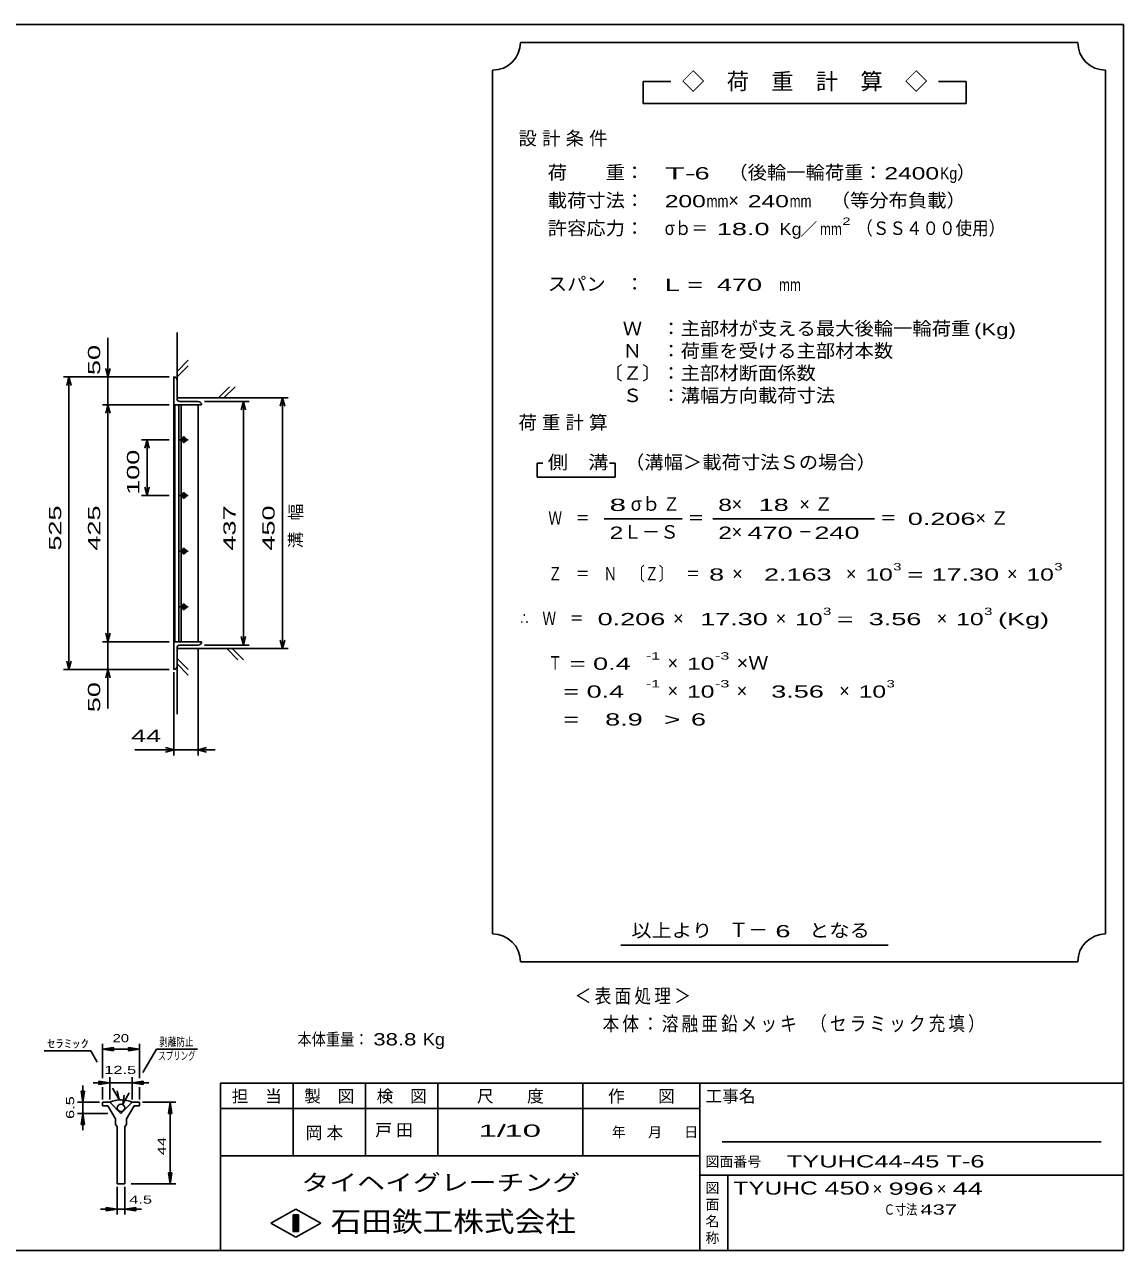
# Model space of a CAD drawing. Units: millimetres, scale not verified. Extents: x -1820 to 1724, y -1285 to 1059.
# Drawn here: x -248 to 1724, y -1141 to 1059 of the extents above; entities that cross this region are included whole.
import ezdxf
from ezdxf.enums import TextEntityAlignment as Align

# ---------------------------------------------------------------- set-up
doc = ezdxf.new("R2010")
doc.units = ezdxf.units.MM
doc.header["$LTSCALE"] = 10
for name, color, linetype, lineweight in [('0_2', 150, 'Continuous', 25), ('16', 3, 'Continuous', 25), ('22', 2, 'Continuous', 25), ('32', 4, 'Continuous', 25)]:
    doc.layers.add(name, color=color, linetype=linetype, lineweight=lineweight)
doc.styles.add('ベクトル', font='')
doc.styles.get('ベクトル').set_extended_font_data('ベクトル')

msp = doc.modelspace()

# ---------------------------------------------------------------- linework, layer by layer
at = {"layer": '0_2'}
for p, q in [((-1736, 1059), (1724, 1059)), ((1724, 1059), (1724, -1141)), ((1724, -841), (104, -841)), ((104, -841), (104, -1141)), ((234, -841), (234, -971)), ((364, -971), (364, -841)), ((494, -841), (494, -971)), ((754, -971), (754, -841)), ((964, -841), (964, -1141)), ((964, -886), (104, -886)), ((1684, -946), (1004, -946)), ((104, -971), (964, -971)), ((964, -1006), (1724, -1006)), ((1014, -1141), (1014, -1006)), ((194, -1092), (239, -1067)), ((234, -1077), (244, -1077)), ((234, -1107), (234, -1077)), ((234, -1077), (236, -1077)), ((236, -1077), (236, -1107)), ((238, -1107), (238, -1077)), ((238, -1077), (240, -1077)), ((239, -1067), (284, -1092)), ((240, -1077), (240, -1107)), ((242, -1107), (242, -1077)), ((242, -1077), (244, -1077)), ((244, -1077), (244, -1107)), ((244, -1077), (244, -1107)), ((239, -1117), (194, -1092)), ((284, -1092), (239, -1117)), ((244, -1107), (234, -1107)), ((236, -1107), (238, -1107)), ((240, -1107), (242, -1107)), ((1724, -1141), (-1736, -1141))]:
    msp.add_line(p, q, dxfattribs=at)
at = {"layer": '16'}
for p, q in [((20, 426.5), (20, 376.5)), ((26, 387.5), (26, 420.5)), ((20, 376.5), (70, 376.5)), ((20, 376.5), (20, -48.5)), ((64, 376.5), (20, 376.5)), ((22, 376.5), (22, -48.5)), ((29, -48.5), (29, 376.5)), ((64, 382.5), (31, 382.5)), ((33, 376.5), (33, -48.5)), ((64, -48.5), (64, 376.5)), ((30, 314), (46, 314)), ((40, 317), (36, 317)), ((36, 311), (40, 311)), ((38, 320), (38, 308)), ((38, 220), (38, 208)), ((30, 214), (46, 214)), ((40, 217), (36, 217)), ((36, 211), (40, 211)), ((30, 114), (46, 114)), ((40, 117), (36, 117)), ((36, 111), (40, 111)), ((38, 120), (38, 108)), ((30, 14), (46, 14)), ((40, 17), (36, 17)), ((36, 11), (40, 11)), ((38, 20), (38, 8)), ((20, -48.5), (70, -48.5)), ((20, -98.5), (20, -48.5)), ((20, -48.5), (64, -48.5)), ((26, -59.5), (26, -92.5)), ((64, -54.5), (31, -54.5))]:
    msp.add_line(p, q, dxfattribs=at)
for centre, radius, start, end in [((20, 420.5), 6, 0, 90), ((31, 387.5), 5, 180, 270), ((64, 376.5), 6, 0, 90), ((36, 314), 3, 90, 270), ((38, 314), 4, 46.6, 133.4), ((38, 314), 4, 226.6, 313.4), ((40, 314), 3, 270, 90), ((36, 214), 3, 90, 270), ((38, 214), 4, 46.6, 133.4), ((38, 214), 4, 226.6, 313.4), ((40, 214), 3, 270, 90), ((36, 114), 3, 90, 270), ((38, 114), 4, 46.6, 133.4), ((38, 114), 4, 226.6, 313.4), ((40, 114), 3, 270, 90), ((36, 14), 3, 90, 270), ((38, 14), 4, 46.6, 133.4), ((38, 14), 4, 226.6, 313.4), ((40, 14), 3, 270, 90), ((31, -59.5), 5, 90, 180), ((64, -48.5), 6, 270, 0), ((20, -92.5), 6, 270, 0)]:
    msp.add_arc(centre, radius, start, end, dxfattribs=at)
at = {"layer": '22', "color": 4}
for p, q in [((1642, 1027), (642, 1027)), ((592, 977), (592, -573)), ((1692, -573), (1692, 977)), ((912, 957), (862, 957)), ((862, 957), (862, 917)), ((1442, 957), (1392, 957)), ((1442, 917), (1442, 957)), ((862, 917), (1442, 917)), ((26, 389), (26, 506.5)), ((-98, 426.5), (-98, 496.5)), ((-98, 426.5), (-102, 441.5)), ((-94, 441.5), (-98, 426.5)), ((26, 436.5), (46, 456.5)), ((26, 426.5), (46, 446.5)), ((-178, 426.5), (12, 426.5)), ((-172, 411.5), (-168, 426.5)), ((-164, 411.5), (-168, 426.5)), ((-168, -98.5), (-168, 426.5)), ((12, 426.5), (-108, 426.5)), ((-98, 426.5), (-98, 376.5)), ((100, 389), (120, 409)), ((110, 389), (130, 409)), ((-108, 376.5), (12, 376.5)), ((-102, 361.5), (-98, 376.5)), ((-94, 361.5), (-98, 376.5)), ((-98, -48.5), (-98, 376.5)), ((26, 389), (225, 389)), ((75, 382.5), (155, 382.5)), ((141, 367.5), (145, 382.5)), ((149, 367.5), (145, 382.5)), ((145, -54.5), (145, 382.5)), ((211, 374), (215, 389)), ((219, 374), (215, 389)), ((215, -61), (215, 389)), ((12, 314), (-38, 314)), ((-28, 314), (-32, 299)), ((-24, 299), (-28, 314)), ((-28, 314), (-28, 214)), ((682, 272), (672, 272)), ((672, 272), (672, 247)), ((812, 272), (802, 272)), ((812, 247), (812, 272)), ((672, 247), (812, 247)), ((-28, 214), (-32, 229)), ((-24, 229), (-28, 214)), ((-38, 214), (12, 214)), ((792, 172), (932, 172)), ((987, 172), (1277, 172)), ((-98, -48.5), (-102, -33.5)), ((-98, -48.5), (-94, -33.5)), ((145, -54.5), (141, -39.5)), ((145, -54.5), (149, -39.5)), ((-108, -48.5), (12, -48.5)), ((-98, -98.5), (-98, -48.5)), ((26, -61), (225, -61)), ((26, -178.5), (26, -61)), ((64, -252.5), (64, -62.5)), ((75, -54.5), (155, -54.5)), ((135, -81), (115, -61)), ((145, -81), (125, -61)), ((215, -61), (211, -46)), ((215, -61), (219, -46)), ((-168, -98.5), (-172, -83.5)), ((-168, -98.5), (-164, -83.5)), ((46, -98.5), (26, -78.5)), ((-178, -98.5), (12, -98.5)), ((-108, -98.5), (12, -98.5)), ((-102, -113.5), (-98, -98.5)), ((-94, -113.5), (-98, -98.5)), ((-98, -168.5), (-98, -98.5)), ((20, -252.5), (20, -103.5)), ((46, -108.5), (26, -88.5)), ((20, -242.5), (5, -238.5)), ((64, -242.5), (79, -238.5)), ((-50, -242.5), (20, -242.5)), ((5, -246.5), (20, -242.5)), ((20, -242.5), (64, -242.5)), ((79, -246.5), (64, -242.5)), ((64, -242.5), (94, -242.5)), ((822, -593), (1302, -593)), ((642, -623), (1642, -623))]:
    msp.add_line(p, q, dxfattribs=at)
for centre, start, end in [((592, 1027), 270, 0), ((1692, 1027), 180, 270), ((592, -623), 0, 90), ((1692, -623), 90, 180)]:
    msp.add_arc(centre, 50, start, end, dxfattribs=at)
at = {"layer": '32'}
for p, q in [((-108, -832), (-108, -770)), ((-41.33, -832), (-41.33, -770)), ((-212.33, -783), (-129, -783)), ((-117.33, -803), (-129, -783)), ((-108, -780), (-88, -777)), ((-88, -783), (-108, -780)), ((-108, -780), (-41.33, -780)), ((-88, -783), (-88, -777)), ((-41.33, -780), (-61.33, -777)), ((-61.33, -783), (-61.33, -777)), ((-61.33, -783), (-41.33, -780)), ((-35.33, -821.67), (-11, -779.67)), ((-11, -779.67), (62.34, -779.67)), ((-94.67, -870), (-94.67, -830)), ((-54.67, -830), (-54.67, -870)), ((-143, -875), (-146, -855)), ((-146, -855), (-140, -855)), ((-143, -875), (-143, -845)), ((-140, -855), (-143, -875)), ((-94.67, -840), (-124.67, -840)), ((-94.67, -840), (-114.67, -837)), ((-114.67, -837), (-114.67, -843)), ((-114.67, -843), (-94.67, -840)), ((-108, -870), (-108, -848)), ((-94.67, -840), (-54.67, -840)), ((-78, -870), (-89.67, -850)), ((-78, -870), (-81.67, -854.33)), ((-54.67, -840), (-34.67, -837)), ((-34.67, -843), (-54.67, -840)), ((-54.67, -840), (-24.67, -840)), ((-41.33, -870), (-41.33, -848)), ((-34.67, -837), (-34.67, -843)), ((-153, -875), (-113, -875)), ((-143, -895), (-143, -875)), ((-108, -875), (-108, -881.67)), ((-94.67, -875), (-108, -875)), ((-74.67, -895), (-94.67, -875)), ((-54.67, -875), (-74.67, -895)), ((-71.33, -878.33), (-60, -858.33)), ((-71.33, -878.33), (-69, -862.33)), ((-41.33, -875), (-54.67, -875)), ((-41.33, -881.67), (-41.33, -875)), ((-36.33, -875), (23.67, -875)), ((10.67, -895), (13.67, -875)), ((16.67, -895), (13.67, -875)), ((13.67, -1021.67), (13.67, -875)), ((-153, -895), (-98, -895)), ((-146, -915), (-143, -895)), ((-140, -915), (-143, -895)), ((-143, -925), (-143, -895)), ((-108, -881.67), (-98, -881.67)), ((-98, -881.67), (-84.67, -905)), ((-64.67, -905), (-51.33, -881.67)), ((-51.33, -881.67), (-41.33, -881.67)), ((10.67, -895), (16.67, -895)), ((-146, -915), (-140, -915)), ((-84.67, -905), (-84.67, -915)), ((-84.67, -915), (-81.33, -918.33)), ((-81.33, -918.33), (-81.33, -1021.67)), ((-68, -918.33), (-64.67, -915)), ((-68, -1021.67), (-68, -918.33)), ((-64.67, -915), (-64.67, -905)), ((13.67, -1021.67), (10.67, -1001.67)), ((10.67, -1001.67), (16.67, -1001.67)), ((16.67, -1001.67), (13.67, -1021.67)), ((-81.33, -1021.67), (-68, -1021.67)), ((-81.33, -1076.67), (-81.33, -1026.67)), ((-68, -1076.67), (-68, -1026.67)), ((-56.33, -1021.67), (23.67, -1021.67)), ((-111.33, -1066.67), (-81.33, -1066.67)), ((-81.33, -1066.67), (-101.33, -1063.67)), ((-101.33, -1069.67), (-101.33, -1063.67)), ((-101.33, -1069.67), (-81.33, -1066.67)), ((-81.33, -1066.67), (-68, -1066.67)), ((-68, -1066.67), (-48, -1063.67)), ((-48, -1069.67), (-68, -1066.67)), ((-68, -1066.67), (-38, -1066.67)), ((-48, -1069.67), (-48, -1063.67))]:
    msp.add_line(p, q, dxfattribs=at)
msp.add_circle((-74.67, -885), 6.67, dxfattribs=at)
msp.add_arc((-75, -920.68), 50, 66, 113, dxfattribs=at)

# ---------------------------------------------------------------- texts
at = {"layer": '0_2', "style": 'ベクトル'}
for s, height, p in [('担\u3000当', 21.99, (124, -864)), ('製\u3000図', 21.99, (254, -864)), ('検\u3000図', 21.99, (384, -864)), ('尺\u3000\u3000度', 21.99, (564, -864)), ('作\u3000\u3000図', 21.99, (799, -864)), ('工事名', 21.99, (974, -864)), ('年', 18.33, (806, -928.5)), ('月', 18.33, (871, -928.5)), ('日', 18.33, (936, -928.5)), ('図面番号', 18.33, (974, -981.5)), ('図', 18.33, (974, -1028.5)), ('面', 18.33, (974, -1058.5)), ('名', 18.33, (974, -1088.5)), ('称', 18.33, (974, -1118.5))]:
    msp.add_text(s, height=height, dxfattribs=at).set_placement(p, align=Align.MIDDLE_LEFT)
at = {"layer": '0_2', "color": 222, "style": 'ベクトル'}
for s, height, width, p in [('タイヘイグレーチング', 29.33, 1.25, (249, -1019)), ('石田鉄工株式会社', 36.66, 1.1, (301.5, -1089))]:
    msp.add_text(s, height=height, dxfattribs=dict(at, width=width)).set_placement(p, align=Align.MIDDLE_LEFT)
at = {"layer": '22', "style": 'ベクトル'}
for s, height, p in [('◇\u3000荷\u3000重\u3000計\u3000算\u3000◇', 29.33, (932, 957)), ('）', 24.19, (1425, 793.5)), ('×', 24.19, (1015, 743.5)), ('／', 21.99, (1144.5, 692)), ('σｂ', 24.19, (840, 198.5)), ('×', 24.19, (1021, 198.5)), ('Ｌ－Ｓ', 24.19, (827, 148.5)), ('×', 24.19, (1021, 148.5)), ('×', 24.19, (1022, 73.5)), ('×', 24.19, (1226, 73.5)), ('×', 24.19, (1515, 73.5)), ('×', 24.19, (916, -6.5)), ('×', 24.19, (1100, -6.5)), ('×', 24.19, (1389, -6.5)), ('×', 24.19, (906, -86.5)), ('×', 24.19, (906, -136.5)), ('×', 24.19, (1030, -136.5)), ('×', 24.19, (1214, -136.5)), ('Ｔ－', 25.66, (1016, -565.5)), ('×', 21.99, (1274, -1030)), ('×', 21.99, (1389, -1030))]:
    msp.add_text(s, height=height, dxfattribs=at).set_placement(p, align=Align.MIDDLE_LEFT)
for s, height, width, p in [('荷\u3000\u3000重：\u3000', 24.19, 1.05, (691, 793.5)), ('T-', 21.99, 2, (901, 792)), (' 6 ', 21.99, 1.65, (941, 792)), ('（後輪一輪荷重：', 24.19, 1.05, (1015, 793.5)), ('2400', 21.99, 1.5, (1295, 792)), ('Kg', 21.99, 0.85, (1395, 792)), ('載荷寸法：\u3000', 24.19, 1.05, (691, 743.5)), ('200', 21.99, 1.5, (901, 742)), ('mm', 21.99, 0.8, (976, 742)), ('240', 21.99, 1.5, (1050, 742)), ('mm', 21.99, 0.8, (1125, 742)), ('\u3000（等分布負載）', 24.19, 1.05, (1164, 743.5)), ('許容応力：\u3000', 24.19, 1.05, (691, 693.5)), ('σｂ＝', 24.19, 0.9, (901, 693.5)), ('2', 13.2, 1.5, (1219.5, 706)), ('（ＳＳ４００使用）', 24.19, 0.9, (1244.5, 693.5)), (' 18.0', 21.99, 1.65, (981, 692)), ('Kg', 21.99, 1.1, (1107, 692)), ('mm', 21.99, 0.8, (1179.5, 692)), ('スパン\u3000：\u3000', 24.19, 1.05, (691, 593.5)), ('L = ', 21.99, 1.65, (901, 592)), (' 470 ', 21.99, 1.65, (981, 592)), ('mm', 21.99, 0.8, (1106, 592)), ('\u3000Ｗ\u3000：主部材が支える最大後輪一輪荷重', 24.19, 1.05, (791, 513.5)), ('(Kg)', 21.99, 1.35, (1456, 512)), ('\u3000Ｎ\u3000：荷重を受ける主部材本数', 24.19, 1.05, (791, 473.5)), ('〔Ｚ〕：主部材断面係数', 24.19, 1.05, (791, 433.5)), ('\u3000Ｓ\u3000：溝幅方向載荷寸法', 24.19, 1.05, (791, 393.5)), ('側\u3000溝', 24.19, 1.1, (691, 273.5)), ('\u3000（溝幅＞載荷寸法Ｓの場合）', 24.19, 1.05, (795, 273.5)), ('8', 21.99, 1.8, (802, 197)), ('Ｚ', 24.19, 0.9, (898, 198.5)), ('8', 21.99, 1.5, (997, 197)), (' 18 ', 21.99, 1.65, (1056, 197)), ('Ｗ\u3000＝', 24.19, 0.75, (692, 173.5)), ('＝', 24.19, 0.9, (942, 173.5)), ('＝', 24.19, 0.9, (1287, 173.5)), ('0.206', 21.99, 1.65, (1337, 172)), ('2', 21.99, 1.5, (802, 147)), ('2', 21.99, 1.5, (997, 147)), (' 470 ', 21.99, 1.65, (1036, 147)), (' 240 ', 21.99, 1.65, (1156, 147)), ('－', 24.19, 0.75, (1141, 148.5)), ('Ｚ\u3000＝\u3000Ｎ\u3000〔Ｚ〕\u3000＝', 24.19, 0.75, (692, 73.5)), ('3', 13.2, 1.5, (1311, 86)), ('3', 13.2, 1.5, (1600, 86)), (' 8 ', 21.99, 1.65, (967, 72)), ('  2.163', 21.99, 1.65, (1052, 72)), ('10', 21.99, 1.5, (1261, 72)), ('=', 21.99, 1.7, (1336, 72)), (' 17.30', 21.99, 1.65, (1366, 72)), ('10', 21.99, 1.5, (1550, 72)), ('∴\u3000Ｗ\u3000＝', 24.19, 0.75, (642, -6.5)), (' 0.206', 21.99, 1.65, (767, -8)), (' 17.30', 21.99, 1.65, (951, -8)), ('10', 21.99, 1.5, (1135, -8)), ('3', 13.2, 1.5, (1185, 6)), ('  3.56', 21.99, 1.65, (1240, -8)), ('10', 21.99, 1.5, (1424, -8)), ('3', 13.2, 1.5, (1474, 6)), ('(Kg)', 21.99, 1.65, (1499, -8)), ('=', 21.99, 1.7, (1210, -8)), ('Ｔ', 24.19, 0.75, (692, -86.5)), (' = 0.4', 21.99, 1.65, (717, -88)), ('-1', 13.2, 1.65, (867, -74)), ('10', 21.99, 1.5, (941, -88)), ('-3', 13.2, 1.65, (991, -74)), ('×Ｗ', 24.19, 1.1, (1030, -86.5)), ('  = 0.4', 21.99, 1.65, (692, -138)), ('-1', 13.2, 1.65, (867, -124)), ('10', 21.99, 1.5, (941, -138)), ('-3', 13.2, 1.65, (991, -124)), ('  3.56', 21.99, 1.65, (1065, -138)), ('10', 21.99, 1.5, (1249, -138)), ('3', 13.2, 1.5, (1299, -124)), ('  =', 21.99, 1.65, (692, -188)), ('  8.9', 21.99, 1.65, (767, -188)), ('>', 21.99, 1.7, (899.5, -188)), (' 6 ', 21.99, 1.65, (934.5, -188)), (' 44 ', 21.99, 1.65, (-70, -217.5)), ('以上より\u3000', 24.19, 1.1, (841, -566.5)), (' 6 ', 21.99, 1.65, (1086, -568)), ('となる', 24.19, 1.1, (1160, -566.5)), ('本体重量：', 21.99, 0.85, (242, -762)), (' 38.8', 21.99, 1.35, (367, -762)), ('Kg', 21.99, 1.1, (467, -762)), ('1/', 21.99, 2, (567, -926)), (' 10 ', 21.99, 2, (597, -926)), ('TYUHC44-45 T-6', 21.99, 1.55, (1120, -981)), ('TYUHC', 23.46, 1.4, (1024, -1029)), (' 450 ', 23.46, 1.55, (1174, -1029)), (' 996 ', 21.99, 1.65, (1289, -1030)), (' 44 ', 21.99, 1.65, (1404, -1030)), ('Ｃ寸法：', 18.33, 0.8, (1294, -1067.5)), (' 437 ', 18.33, 1.6, (1349, -1067.5))]:
    msp.add_text(s, height=height, dxfattribs=dict(at, width=width)).set_placement(p, align=Align.MIDDLE_LEFT)
at = {"layer": '22', "style": 'ベクトル', "width": 1.65}
for s, p in [(' 50 ', (-123, 416.5)), (' 100 ', (-53, 201.5)), (' 525 ', (-193, 101.5)), (' 425 ', (-123, 101.5)), (' 437 ', (120, 101.5)), (' 450 ', (190, 101.5)), (' 50 ', (-123, -188.5))]:
    msp.add_text(s, height=21.99, rotation=90, dxfattribs=at).set_placement(p, align=Align.MIDDLE_LEFT)
at = {"layer": '22', "attachment_point": 4, "style": 'ベクトル'}
for s, insert, char_height in [('\\T1.28;設計条件', (638.5, 853.5), 24.19), ('\\T1.28;荷重計算', (638.5, 343.5), 24.19), ('\\T1.42;×Ｚ', (1142.5, 198.5), 24.19), ('\\T1.42;×Ｚ', (1458.5, 173.5), 24.19), ('\\T1.2;\\W0.85;＜表面処理＞', (739.5, -685.5), 25.66), ('\\T1.19;\\W0.85;本体：溶融亜鉛メッキ', (789.5, -735.5), 25.66), ('\\T1.19;\\W0.85;（セラミック充填）', (1162, -735.5), 25.66), ('\\T1.25;岡本\u3000', (256.5, -931), 21.99), ('\\T1.25;戸田\u3000', (381.5, -926), 21.99)]:
    msp.add_mtext(s, dxfattribs=dict(at, insert=insert, char_height=char_height))
at = {"layer": '22', "insert": (240, 119), "char_height": 21.99, "attachment_point": 4, "rotation": 90, "style": 'ベクトル'}
msp.add_mtext('\\T1.67;溝幅', dxfattribs=at)
at = {"layer": '32', "color": 2, "style": 'ベクトル'}
for s, width, p in [('ｾﾗﾐｯｸ', 1.5, (-207.33, -770)), ('20', 1.35, (-89.67, -760)), ('剥離防止', 0.75, (-6, -766.67)), ('スプリング', 0.65, (-7.66, -791.67)), ('12.5', 1.5, (-104.67, -817)), (' 4.5 ', 1.5, (-68, -1049.67))]:
    msp.add_text(s, height=14.66, dxfattribs=dict(at, width=width)).set_placement(p, align=Align.MIDDLE_LEFT)
at = {"layer": '32', "color": 2, "style": 'ベクトル', "width": 1.5}
for s, p in [('6.5', (-166, -905)), (' 44 ', (-1.33, -978.33))]:
    msp.add_text(s, height=14.66, rotation=90, dxfattribs=at).set_placement(p, align=Align.MIDDLE_LEFT)

doc.saveas('drawing.dxf')
